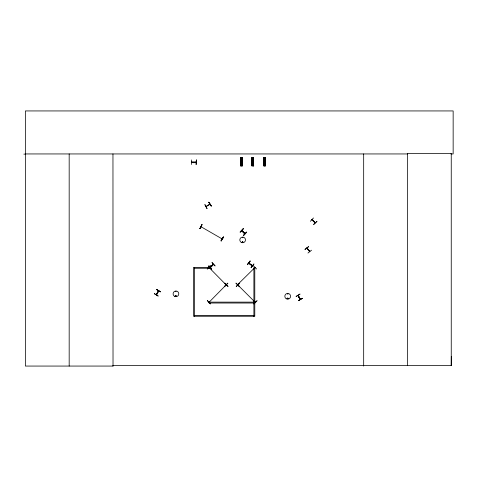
<?xml version="1.0" encoding="UTF-8"?>
<svg xmlns="http://www.w3.org/2000/svg" width="477" height="477" viewBox="0 0 477 477"><rect width="100%" height="100%" fill="white"/><g stroke="black" fill="none" stroke-linecap="round" stroke-linejoin="round"><path stroke-width="0.72" d="M450.92 153.946L453.15 153.946L453.15 110.938L25.388 110.938L25.388 366.062L113.025 366.062L112.966 365.561L451.248 365.561L451.314 356.337M222.216 238.792L221.883 238.548M315.202 222.831C306.52 214.501 316.609 224.476 315.029 222.419M225.669 284.417L225.997 284.739L208.908 267.394L209.129 267.871M237.963 285.109L255.171 302.287M241.726 230.653L244.898 233.825L241.744 230.534M244.641 233.497L245.083 233.641M245.047 233.587L241.881 230.415L242.024 231.011M175.512 295.973C176.657 294.5 176.192 297.57 175.554 295.871M175.643 295.973C176.46 295.042 176.096 296.903 175.691 296.044M242.215 242.036C243.514 240.855 242.656 243.181 242.298 242.244M242.394 241.97C243.073 241.123 242.757 243.109 242.417 241.905M242.894 237.606L242.417 237.474L242.853 237.653M287.285 298.298C288.007 300.015 288.352 296.932 287.297 298.411M287.947 293.975L287.494 293.79L287.905 294.029M287.971 298.483C287.542 297.296 287.214 299.443 288.019 298.411M248.744 263.018L252.232 265.772M307.033 248.463L306.991 248.022L307.105 248.523M306.83 248.219L309.817 251.528M309.782 251.492L306.932 248.01M208.771 267.514L209.027 267.835L208.807 267.549M238.387 285.27L238.106 284.966M254.807 301.953L255.29 302.15L254.819 301.995M156.569 294.792L156.42 294.327L156.79 294.381M156.271 294.601L158.43 290.708L158.442 291.286M210.118 267.448C219.915 257.789 204.031 274.048 213.422 264.437M300.391 299.27L298.226 295.329M156.528 294.768L158.638 290.809L156.492 294.726M157.028 293.975L158.257 291.662M191.575 162.138L192.112 162.347M156.635 289.45L160.522 291.841L156.647 289.432M199.881 228.62L202.135 224.661M201.461 226.754L201.169 226.617M222.169 238.744L221.698 238.679L222.043 238.905M221.817 238.566L222.032 238.923M221.078 240.855L223.522 237.003L221.048 240.843M221.101 240.873L223.361 236.914M221.25 240.957L223.504 236.997M209.367 301.953L209.147 302.179M225.883 285.186L226.289 285.025M255.04 267.454L237.719 284.519M254.992 267.537L254.605 267.669L254.843 267.394M298.089 295.4L300.176 299.347M300.021 298.966L300.421 299.312M209.385 301.971L208.95 302.12M175.852 291.381C176.275 291.34 175.858 291.805 175.894 291.262M250.014 260.985L247.39 264.723L250.175 261.11M247.342 264.681L250.151 261.092M253.842 263.978L250.985 267.531M251.164 267.675L253.973 264.079M196.136 162.138L195.612 162.448M191.575 162.293L196.136 162.293C185.625 161.912 196.113 163.551 196.041 162.091M310.378 221.298L313.484 217.965M313.711 224.452L317.002 221.292L313.687 224.434M210.297 267.555L213.428 264.395M210.262 265.671L207.227 269.082L210.25 265.659M207.382 300.576L210.446 303.956L207.364 300.593M224.822 283.135L228.048 286.349M224.53 286.385L227.732 283.141M224.649 286.504L227.869 283.272M236.187 286.415L239.406 283.183M236.324 286.546L239.526 283.302M239.168 286.438L235.936 283.219M256.602 268.998L253.382 265.772M254.265 303.569L256.996 300.772M240.146 232.043L243.389 228.841M208.389 266.071L211.627 269.284M243.574 235.477L246.633 232.084L243.592 235.489M243.437 235.334L246.657 232.108M215.014 265.892L211.967 262.493L215.038 265.874M226.122 284.912L209.117 302.197M306.8 248.159L309.651 251.617M304.952 249.316L308.643 246.627L305.083 249.477M307.975 253.037L311.535 250.192M206.046 206.422L209.814 204.12M206.112 206.595L210.017 204.269M207.006 208.598L204.871 204.561L207.024 208.586M211.329 205.992L208.771 202.206L211.347 205.981M297.994 295.537L298.316 295.388L298.304 295.895M299.92 298.996L300.23 298.96M296.139 296.426L300.039 294.053L296.157 296.45M298.363 300.516L302.352 298.31M242.715 237.761L242.459 237.653M312 219.587L312.31 219.849M252.279 265.772L248.803 263.065M191.671 162.114L196.089 162.138M264.64 165.376L264.55 165.734M312.03 219.617L315.273 222.687M23.85 154.125L25.388 154.119M25.388 153.946L407.465 153.946M240.784 158.436L242.298 158.436M251.987 158.436L253.508 158.436M263.763 158.436L265.284 158.436M240.784 158.99L242.298 158.99M251.987 158.99L253.508 158.99M263.763 158.99L265.284 158.99M240.784 159.831L242.298 159.831M251.987 159.831L253.508 159.831M263.763 159.831L265.284 159.831M191.575 159.938L191.545 164.493M240.778 160.57L242.298 160.57M251.987 160.57L253.508 160.57M263.763 160.57L265.284 160.57M240.778 161.405L242.298 161.405M251.987 161.405L253.508 161.405M263.763 161.405L265.284 161.405M191.635 162.311L196.136 162.347M240.784 164.994L242.298 164.994M251.987 164.994L253.508 164.994M263.763 164.994L265.284 164.994M240.527 165.292L242.554 165.292M251.737 165.227L253.764 165.292M263.513 165.227L265.54 165.292M240.664 165.835L242.417 165.829M253.627 165.829L251.868 165.835L251.88 157.601L253.627 157.589L253.591 165.829M194.383 268.259L209.576 268.259L209.576 267.37L193.495 267.37L193.495 316.257L254.784 316.257L254.784 267.627L253.895 267.627L253.895 316.257L253.895 315.369L194.383 315.369M156.539 289.628L160.54 291.817M201.395 226.951L200.996 226.724L222.097 238.905M244.868 233.724L241.797 230.618M242.346 231.357L244.218 233.187M257.014 300.784L253.806 304.028M236.055 283.099L239.299 286.301M224.685 283.266L227.928 286.468M208.521 265.939L211.746 269.165M208.825 202.176L211.156 206.094M298.435 296.366L299.705 298.65M451.248 365.561L451.248 153.451L407.465 153.451L407.465 365.561M363.677 153.946L363.677 366.062M265.301 157.589L265.367 165.829M265.2 157.589L265.284 165.829M265.099 157.589L265.164 165.829M265.003 157.589L265.069 165.829M264.985 165.829L264.908 157.589L264.878 165.829M264.759 165.829L264.294 165.829M264.145 157.601L264.175 165.835M264.061 157.601L264.073 165.835M263.978 157.601L263.948 165.835L263.882 157.601M263.763 157.601L263.781 165.835M253.508 157.589L253.508 165.829M253.388 157.589L253.388 165.829M253.329 165.829L253.293 157.589L253.209 165.829M253.102 157.589L253.09 165.829M252.983 165.829L252.518 165.829M252.405 165.149L252.399 157.601L252.297 165.149M252.202 157.601L252.244 165.292M252.106 157.601L252.106 165.829M251.987 165.835L251.987 157.601L251.91 165.835M242.411 165.829L242.417 157.589L240.664 157.601L240.7 165.835M242.316 157.589L242.298 165.829M242.179 157.589L242.185 165.829L242.089 157.589M242.018 157.589L242.006 165.829M241.893 157.589L241.887 165.829M241.773 165.829L241.308 165.829M241.159 157.601L241.189 165.835M241.076 157.601L241.064 165.835M240.957 157.601L240.998 165.835M240.867 157.601L240.903 165.835M240.784 157.601L240.796 165.835M194.383 267.37L194.383 316.257M112.96 153.946L113.025 366.062M69.177 153.946L69.177 366.062M241.213 160.898C241.624 162.192 242.215 159.992 241.213 160.898M252.422 160.898C252.834 162.192 253.424 159.992 252.422 160.898M264.198 160.898C264.61 162.192 265.2 159.992 264.198 160.898M154.333 293.653L158.215 296.062L154.321 293.683M201.944 224.554L199.911 228.638L201.944 224.554M248.744 263.113L252.279 265.874L248.744 263.113M243.234 228.686L240.187 232.084L243.234 228.686M300.224 299.437L298.036 295.513L300.224 299.437M302.335 298.286L298.453 300.683L302.335 298.286M265.403 157.589L263.644 157.601L263.644 165.835L265.403 165.829L265.397 157.589M196.387 159.938L196.136 164.493L196.387 159.938M253.895 302.132L209.093 302.132L209.093 303.02L253.895 303.02L253.895 302.132M241.237 242.364A2.838 2.838 0 0 0 245.494 239.907A2.838 2.838 0 0 0 241.237 237.451A2.838 2.838 0 0 0 241.237 242.364M174.528 296.312A2.85 2.85 0 0 0 178.803 293.844A2.85 2.85 0 0 0 174.528 291.375A2.85 2.85 0 0 0 174.528 296.312M286.266 298.775A2.886 2.886 0 0 0 290.594 296.277A2.886 2.886 0 0 0 286.266 293.784A2.886 2.886 0 0 0 286.266 298.775"/></g></svg>
